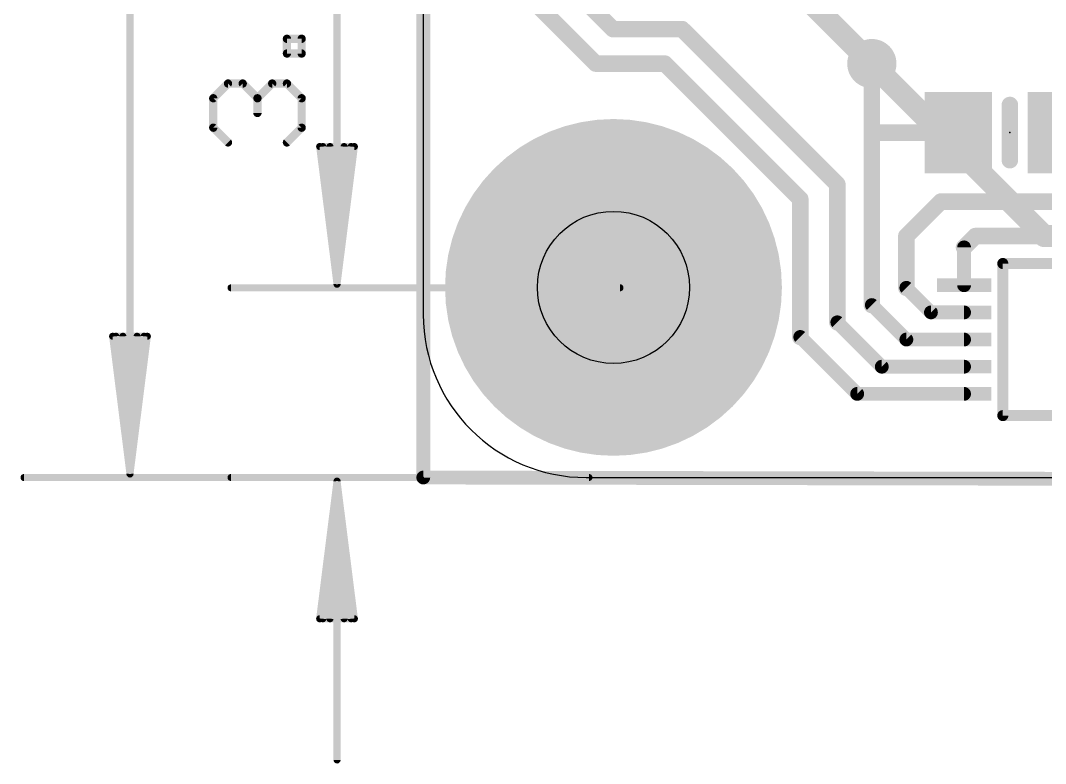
# Model space of a CAD drawing. Extents: x -7.8 to 70, y -5.3 to 37.7.
# Drawn here: x -7.41 to 11.45, y -5.27 to 8.41 of the extents above; entities that cross this region are included whole.
import ezdxf

# ---------------------------------------------------------------- set-up
doc = ezdxf.new("R2010")
doc.units = 0
for name, color, linetype in [('1', 12, 'CONTINUOUS'), ('16', 132, 'CONTINUOUS'), ('18', 110, 'CONTINUOUS'), ('20', 4, 'CONTINUOUS'), ('21', 40, 'CONTINUOUS'), ('23', 53, 'CONTINUOUS'), ('41', 12, 'CONTINUOUS'), ('47', 253, 'CONTINUOUS')]:
    doc.layers.add(name, color=color, linetype=linetype)

# ---------------------------------------------------------------- blocks, each defined once
blk = doc.blocks.new('RECT')
blk.add_solid([(-0.5, -0.5), (0.5, -0.5), (-0.5, 0.5), (0.5, 0.5)])
blk = doc.blocks.new('ROUNDV')
at = {"const_width": 0.5}
blk.add_lwpolyline([(0, -0.25, 1), (0, 0.25, 1), (0, -0.25)], format="xyb", dxfattribs=at)

msp = doc.modelspace()

# ---------------------------------------------------------------- linework, layer by layer
at = {"layer": '1'}
for points, const_width in [([(3.4925, 8.255), (1.27, 10.4775)], 0.3048), ([(3.175, 7.62), (0.635, 10.16)], 0.3048), ([(4.7625, 8.255), (3.4925, 8.255)], 0.3048), ([(7.62, 5.3975), (4.7625, 8.255)], 0.3048), ([(4.445, 7.62), (3.175, 7.62)], 0.3048), ([(6.9375, 5.1275), (4.445, 7.62)], 0.3048), ([(8.255, 6.35), (8.255, 7.62)], 0.3048), ([(8.255, 3.175), (8.255, 6.35)], 0.3048), ([(9.845, 6.35), (8.255, 6.35)], 0.3048), ([(9.845, 6.35), (10.16, 6.35)], 0.4064), ([(7.62, 2.8575), (7.62, 5.3975)], 0.3048), ([(6.9375, 5.1275), (6.9375, 2.5875)], 0.3048), ([(8.89, 4.445), (9.525, 5.08)], 0.3048), ([(13.716, 5.08), (9.525, 5.08)], 0.3048), ([(8.89, 3.4925), (8.89, 4.445)], 0.3048), ([(10.16, 4.445), (9.9519, 4.2369)], 0.3048), ([(13.97, 4.445), (10.16, 4.445)], 0.3048), ([(9.9519, 3.54), (9.9519, 4.2369)], 0.254), ([(9.3425, 3.04), (8.89, 3.4925)], 0.254), ([(8.255, 3.175), (8.89, 2.54)], 0.254), ([(9.9519, 3.04), (9.3425, 3.04)], 0.254), ([(8.4375, 2.04), (7.62, 2.8575)], 0.254), ([(6.9375, 2.5875), (7.985, 1.54)], 0.254), ([(8.89, 2.54), (9.9519, 2.54)], 0.254), ([(9.9519, 2.04), (8.4375, 2.04)], 0.254), ([(9.9519, 1.54), (7.985, 1.54)], 0.254)]:
    msp.add_lwpolyline(points, dxfattribs=dict(at, const_width=const_width))
for points, const_width in [([(3.4925, 8.3312, 1), (3.4925, 8.1788)], 0.1524), ([(3.4386, 8.2011, 1), (3.5464, 8.3089)], 0.1524), ([(4.8164, 8.3089, 1), (4.7086, 8.2011)], 0.1524), ([(4.7625, 8.1788, 1), (4.7625, 8.3312)], 0.1524), ([(3.175, 7.6962, 1), (3.175, 7.5438)], 0.1524), ([(3.1211, 7.5661, 1), (3.2289, 7.6739)], 0.1524), ([(4.4989, 7.6739, 1), (4.3911, 7.5661)], 0.1524), ([(4.445, 7.5438, 1), (4.445, 7.6962)], 0.1524), ([(8.3312, 7.62, 1), (8.1788, 7.62)], 0.1524), ([(8.3312, 6.35, 1), (8.1788, 6.35)], 0.1524), ([(8.255, 6.4262, 1), (8.255, 6.2738)], 0.1524), ([(8.1788, 6.35, 1), (8.3312, 6.35)], 0.1524), ([(9.845, 6.4516, 1), (9.845, 6.2484)], 0.2032), ([(9.845, 6.2738, 1), (9.845, 6.4262)], 0.1524), ([(10.16, 6.2484, 1), (10.16, 6.4516)], 0.2032), ([(7.6962, 5.3975, 1), (7.5438, 5.3975)], 0.1524), ([(7.5661, 5.3436, 1), (7.6739, 5.4514)], 0.1524), ([(7.0137, 5.1275, 1), (6.8613, 5.1275)], 0.1524), ([(6.8836, 5.0736, 1), (6.9914, 5.1814)], 0.1524), ([(9.525, 5.1562, 1), (9.525, 5.0038)], 0.1524), ([(9.5789, 5.0261, 1), (9.4711, 5.1339)], 0.1524), ([(8.9662, 4.445, 1), (8.8138, 4.445)], 0.1524), ([(8.8361, 4.4989, 1), (8.9439, 4.3911)], 0.1524), ([(10.16, 4.5212, 1), (10.16, 4.3688)], 0.1524), ([(10.2139, 4.3911, 1), (10.1061, 4.4989)], 0.1524), ([(9.898, 4.2908, 1), (10.0058, 4.183)], 0.1524), ([(10.0154, 4.2369, 1), (9.8884, 4.2369)], 0.127), ([(8.9349, 3.5374, 1), (8.8451, 3.4476)], 0.127), ([(9.8884, 3.54, 1), (10.0154, 3.54)], 0.127), ([(8.8138, 3.4925, 1), (8.9662, 3.4925)], 0.1524), ([(8.1788, 3.175, 1), (8.3312, 3.175)], 0.1524), ([(8.2999, 3.2199, 1), (8.2101, 3.1301)], 0.127), ([(9.3425, 3.1035, 1), (9.3425, 2.9765)], 0.127), ([(9.2976, 2.9951, 1), (9.3874, 3.0849)], 0.127), ([(9.9519, 2.9765, 1), (9.9519, 3.1035)], 0.127), ([(7.5438, 2.8575, 1), (7.6962, 2.8575)], 0.1524), ([(7.6649, 2.9024, 1), (7.5751, 2.8126)], 0.127), ([(6.8613, 2.5875, 1), (7.0137, 2.5875)], 0.1524), ([(6.9824, 2.6324, 1), (6.8926, 2.5426)], 0.127), ([(8.89, 2.6035, 1), (8.89, 2.4765)], 0.127), ([(8.8451, 2.4951, 1), (8.9349, 2.5849)], 0.127), ([(9.9519, 2.4765, 1), (9.9519, 2.6035)], 0.127), ([(8.4375, 2.1035, 1), (8.4375, 1.9765)], 0.127), ([(8.3926, 1.9951, 1), (8.4824, 2.0849)], 0.127), ([(9.9519, 1.9765, 1), (9.9519, 2.1035)], 0.127), ([(7.985, 1.6035, 1), (7.985, 1.4765)], 0.127), ([(7.9401, 1.4951, 1), (8.0299, 1.5849)], 0.127), ([(9.9519, 1.4765, 1), (9.9519, 1.6035)], 0.127)]:
    msp.add_lwpolyline(points, format="xyb", dxfattribs=dict(at, const_width=const_width))
at = {"layer": '16'}
for points, const_width in [([(0, 30.226), (0, 0)], 0.254), ([(0, 30.226), (0, 0)], 0.254), ([(6.985, 8.89), (8.255, 7.62)], 0.4064), ([(11.43, 4.445), (8.255, 7.62)], 0.4064), ([(18.415, 4.445), (11.43, 4.445)], 0.4064), ([(0, 0), (65.024, -0.127)], 0.254), ([(0, 0), (65.024, -0.127)], 0.254)]:
    msp.add_lwpolyline(points, dxfattribs=dict(at, const_width=const_width))
for points, const_width in [([(8.3268, 7.6918, 1), (8.1832, 7.5482)], 0.2032), ([(8.1832, 7.5482, 1), (8.3268, 7.6918)], 0.2032), ([(11.43, 4.5466, 1), (11.43, 4.3434)], 0.2032), ([(11.3582, 4.3732, 1), (11.5018, 4.5168)], 0.2032), ([(0.0001, 0.0635, 1), (-0.0001, -0.0635)], 0.127), ([(0.0001, 0.0635, 1), (-0.0001, -0.0635)], 0.127), ([(-0.0635, 0, 1), (0.0635, 0)], 0.127), ([(-0.0635, 0, 1), (0.0635, 0)], 0.127)]:
    msp.add_lwpolyline(points, format="xyb", dxfattribs=dict(at, const_width=const_width))
at = {"layer": '20'}
for p, q in [((0, 27), (0, 3)), ((3, 0), (62, 0))]:
    msp.add_line(p, q, dxfattribs=at)
msp.add_circle((3.5, 3.5), 1.4, dxfattribs=at)
msp.add_arc((3, 3), 3, 180, 270, dxfattribs=at)
at = {"layer": '21'}
for points, const_width in [([(10.795, 5.842), (10.795, 6.858)], 0.3048), ([(10.665, 1.14), (10.665, 3.94)], 0.2032), ([(10.665, 3.94), (13.465, 3.94)], 0.2032), ([(13.465, 1.14), (10.665, 1.14)], 0.2032)]:
    msp.add_lwpolyline(points, dxfattribs=dict(at, const_width=const_width))
for points, const_width in [([(10.8712, 6.858, 1), (10.7188, 6.858)], 0.1524), ([(10.7188, 5.842, 1), (10.8712, 5.842)], 0.1524), ([(10.7158, 3.94, 1), (10.6142, 3.94)], 0.1016), ([(10.665, 3.9908, 1), (10.665, 3.8892)], 0.1016), ([(10.665, 1.1908, 1), (10.665, 1.0892)], 0.1016), ([(10.6142, 1.14, 1), (10.7158, 1.14)], 0.1016)]:
    msp.add_lwpolyline(points, format="xyb", dxfattribs=dict(at, const_width=const_width))
at = {"layer": '23'}
for p in [(10.795, 6.35), (0, 0), (0, 0)]:
    msp.add_point(p, dxfattribs=at)
at = {"layer": '41', "const_width": 3.1}
msp.add_lwpolyline([(3.5, 1.95, 1), (3.5, 5.05, 1), (3.5, 1.95)], format="xyb", dxfattribs=at)
at = {"layer": '47'}
for points, const_width in [([(-5.3975, 0.065), (-5.3975, 29.907)], 0.13), ([(-1.5875, 3.5575), (-1.5875, 9.6361)], 0.13), ([(-2.5094, 7.8059), (-2.5094, 8.077)], 0.1524), ([(-2.5094, 8.077), (-2.2382, 8.077)], 0.1524), ([(-2.2382, 8.077), (-2.2382, 7.8059)], 0.1524), ([(-2.2382, 7.8059), (-2.5094, 7.8059)], 0.1524), ([(-3.8652, 6.9822), (-3.594, 7.2534)], 0.1524), ([(-3.594, 7.2534), (-3.3229, 7.2534)], 0.1524), ([(-3.3229, 7.2534), (-3.0517, 6.9822)], 0.1524), ([(-3.0517, 6.9822), (-2.7805, 7.2534)], 0.1524), ([(-2.7805, 7.2534), (-2.5094, 7.2534)], 0.1524), ([(-2.5094, 7.2534), (-2.2382, 6.9822)], 0.1524), ([(-3.8652, 6.4399), (-3.8652, 6.9822)], 0.1524), ([(-3.0517, 6.9822), (-3.0517, 6.711)], 0.1524), ([(-2.2382, 6.9822), (-2.2382, 6.4399)], 0.1524), ([(-3.594, 6.1687), (-3.8652, 6.4399)], 0.1524), ([(-2.2382, 6.4399), (-2.5094, 6.1687)], 0.1524), ([(-1.5875, 3.5575), (-1.9067, 6.0925)], 0.13), ([(-1.9067, 6.0925), (-1.2683, 6.0925)], 0.13), ([(-1.5875, 3.5575), (-1.8475, 6.0925)], 0.13), ([(-1.5875, 3.5575), (-1.7175, 6.0925)], 0.13), ([(-1.2683, 6.0925), (-1.5875, 3.5575)], 0.13), ([(-1.4575, 6.0925), (-1.5875, 3.5575)], 0.13), ([(-1.3275, 6.0925), (-1.5875, 3.5575)], 0.13), ([(3.6195, 3.4925), (-3.5375, 3.4925)], 0.13), ([(-5.3975, 0.065), (-5.7167, 2.6)], 0.13), ([(-5.7167, 2.6), (-5.0783, 2.6)], 0.13), ([(-5.3975, 0.065), (-5.6575, 2.6)], 0.13), ([(-5.3975, 0.065), (-5.5275, 2.6)], 0.13), ([(-5.0783, 2.6), (-5.3975, 0.065)], 0.13), ([(-5.2675, 2.6), (-5.3975, 0.065)], 0.13), ([(-5.1375, 2.6), (-5.3975, 0.065)], 0.13), ([(11.7475, 0), (-7.3475, 0)], 0.13), ([(3.048, 0), (-3.5375, 0)], 0.13), ([(-1.5875, -0.065), (-1.9067, -2.6)], 0.13), ([(-1.5875, -0.065), (-1.8475, -2.6)], 0.13), ([(-1.5875, -0.065), (-1.7175, -2.6)], 0.13), ([(-1.5875, -0.065), (-1.5875, -5.2)], 0.13), ([(-1.2683, -2.6), (-1.5875, -0.065)], 0.13), ([(-1.4575, -2.6), (-1.5875, -0.065)], 0.13), ([(-1.3275, -2.6), (-1.5875, -0.065)], 0.13), ([(-1.9067, -2.6), (-1.2683, -2.6)], 0.13)]:
    msp.add_lwpolyline(points, dxfattribs=dict(at, const_width=const_width))
for points, const_width in [([(-2.4713, 8.077, 1), (-2.5475, 8.077)], 0.0762), ([(-2.5094, 8.1151, 1), (-2.5094, 8.0389)], 0.0762), ([(-2.2001, 8.077, 1), (-2.2763, 8.077)], 0.0762), ([(-2.2382, 8.0389, 1), (-2.2382, 8.1151)], 0.0762), ([(-2.5094, 7.844, 1), (-2.5094, 7.7678)], 0.0762), ([(-2.5475, 7.8059, 1), (-2.4713, 7.8059)], 0.0762), ([(-2.2763, 7.8059, 1), (-2.2001, 7.8059)], 0.0762), ([(-2.2382, 7.7678, 1), (-2.2382, 7.844)], 0.0762), ([(-3.594, 7.2915, 1), (-3.594, 7.2153)], 0.0762), ([(-3.5671, 7.2264, 1), (-3.621, 7.2803)], 0.0762), ([(-3.2959, 7.2803, 1), (-3.3498, 7.2264)], 0.0762), ([(-3.3229, 7.2153, 1), (-3.3229, 7.2915)], 0.0762), ([(-2.7805, 7.2915, 1), (-2.7805, 7.2153)], 0.0762), ([(-2.7536, 7.2264, 1), (-2.8075, 7.2803)], 0.0762), ([(-2.4824, 7.2803, 1), (-2.5363, 7.2264)], 0.0762), ([(-2.5094, 7.2153, 1), (-2.5094, 7.2915)], 0.0762), ([(-3.8271, 6.9822, 1), (-3.9033, 6.9822)], 0.0762), ([(-3.8921, 7.0091, 1), (-3.8382, 6.9553)], 0.0762), ([(-3.0136, 6.9822, 1), (-3.0898, 6.9822)], 0.0762), ([(-3.0786, 7.0091, 1), (-3.0248, 6.9553)], 0.0762), ([(-3.0786, 6.9553, 1), (-3.0248, 7.0091)], 0.0762), ([(-2.2001, 6.9822, 1), (-2.2763, 6.9822)], 0.0762), ([(-2.2651, 6.9553, 1), (-2.2113, 7.0091)], 0.0762), ([(-3.0898, 6.711, 1), (-3.0136, 6.711)], 0.0762), ([(-3.8382, 6.4668, 1), (-3.8921, 6.4129)], 0.0762), ([(-3.9033, 6.4399, 1), (-3.8271, 6.4399)], 0.0762), ([(-2.2763, 6.4399, 1), (-2.2001, 6.4399)], 0.0762), ([(-2.2113, 6.4129, 1), (-2.2651, 6.4668)], 0.0762), ([(-3.621, 6.1418, 1), (-3.5671, 6.1956)], 0.0762), ([(-2.5363, 6.1956, 1), (-2.4824, 6.1418)], 0.0762), ([(-1.8745, 6.0966, 1), (-1.939, 6.0884)], 0.065), ([(-1.9067, 6.125, 1), (-1.9067, 6.06)], 0.065), ([(-1.8152, 6.0958, 1), (-1.8798, 6.0892)], 0.065), ([(-1.685, 6.0942, 1), (-1.75, 6.0908)], 0.065), ([(-1.425, 6.0908, 1), (-1.49, 6.0942)], 0.065), ([(-1.2952, 6.0892, 1), (-1.3598, 6.0958)], 0.065), ([(-1.236, 6.0884, 1), (-1.3005, 6.0966)], 0.065), ([(-1.2683, 6.06, 1), (-1.2683, 6.125)], 0.065), ([(-1.6197, 3.5616, 1), (-1.5553, 3.5534)], 0.065), ([(-1.6198, 3.5608, 1), (-1.5552, 3.5542)], 0.065), ([(-1.62, 3.5558, 1), (-1.555, 3.5592)], 0.065), ([(-1.62, 3.5592, 1), (-1.555, 3.5558)], 0.065), ([(-1.62, 3.5575, 1), (-1.555, 3.5575)], 0.065), ([(-1.6198, 3.5542, 1), (-1.5552, 3.5608)], 0.065), ([(-1.6197, 3.5534, 1), (-1.5553, 3.5616)], 0.065), ([(-3.5375, 3.525, 1), (-3.5375, 3.46)], 0.065), ([(3.6195, 3.46, 1), (3.6195, 3.525)], 0.065), ([(-5.6845, 2.6041, 1), (-5.749, 2.5959)], 0.065), ([(-5.7167, 2.6325, 1), (-5.7167, 2.5675)], 0.065), ([(-5.6252, 2.6033, 1), (-5.6898, 2.5967)], 0.065), ([(-5.495, 2.6017, 1), (-5.56, 2.5983)], 0.065), ([(-5.235, 2.5983, 1), (-5.3, 2.6017)], 0.065), ([(-5.1052, 2.5967, 1), (-5.1698, 2.6033)], 0.065), ([(-5.046, 2.5959, 1), (-5.1105, 2.6041)], 0.065), ([(-5.0783, 2.5675, 1), (-5.0783, 2.6325)], 0.065), ([(-7.3475, 0.0325, 1), (-7.3475, -0.0325)], 0.065), ([(-5.4297, 0.0691, 1), (-5.3653, 0.0609)], 0.065), ([(-5.4298, 0.0683, 1), (-5.3652, 0.0617)], 0.065), ([(-5.43, 0.0633, 1), (-5.365, 0.0667)], 0.065), ([(-5.43, 0.0667, 1), (-5.365, 0.0633)], 0.065), ([(-5.43, 0.065, 1), (-5.365, 0.065)], 0.065), ([(-5.4298, 0.0617, 1), (-5.3652, 0.0683)], 0.065), ([(-5.4297, 0.0609, 1), (-5.3653, 0.0691)], 0.065), ([(-3.5375, 0.0325, 1), (-3.5375, -0.0325)], 0.065), ([(-1.555, -0.065, 1), (-1.62, -0.065)], 0.065), ([(-1.555, -0.0667, 1), (-1.62, -0.0633)], 0.065), ([(-1.555, -0.0633, 1), (-1.62, -0.0667)], 0.065), ([(3.048, -0.0325, 1), (3.048, 0.0325)], 0.065), ([(-1.5553, -0.0609, 1), (-1.6197, -0.0691)], 0.065), ([(-1.5552, -0.0617, 1), (-1.6198, -0.0683)], 0.065), ([(-1.5552, -0.0683, 1), (-1.6198, -0.0617)], 0.065), ([(-1.5553, -0.0691, 1), (-1.6197, -0.0609)], 0.065), ([(-1.939, -2.5959, 1), (-1.8745, -2.6041)], 0.065), ([(-1.9067, -2.5675, 1), (-1.9067, -2.6325)], 0.065), ([(-1.8798, -2.5967, 1), (-1.8152, -2.6033)], 0.065), ([(-1.75, -2.5983, 1), (-1.685, -2.6017)], 0.065), ([(-1.49, -2.6017, 1), (-1.425, -2.5983)], 0.065), ([(-1.3598, -2.6033, 1), (-1.2952, -2.5967)], 0.065), ([(-1.3005, -2.6041, 1), (-1.236, -2.5959)], 0.065), ([(-1.2683, -2.6325, 1), (-1.2683, -2.5675)], 0.065), ([(-1.62, -5.2, 1), (-1.555, -5.2)], 0.065)]:
    msp.add_lwpolyline(points, format="xyb", dxfattribs=dict(at, const_width=const_width))

# ---------------------------------------------------------------- block references
at = {"layer": '1', "xscale": 1.24, "yscale": 1.5, "rotation": 180}
for p in [(9.845, 6.35), (11.745, 6.35)]:
    msp.add_blockref('RECT', p, dxfattribs=at)
at = {"layer": '1', "xscale": 0.25, "rotation": 270}
for p in [(9.9519, 3.54), (9.9519, 3.04), (9.9519, 2.54), (9.9519, 2.04), (9.9519, 1.54)]:
    msp.add_blockref('RECT', p, dxfattribs=at)
at = {"layer": '18', "xscale": 0.9064, "yscale": 0.9064}
msp.add_blockref('ROUNDV', (8.255, 7.62), dxfattribs=at)
msp.add_blockref('ROUNDV', (8.255, 7.62), dxfattribs=at)

doc.saveas('drawing.dxf')
